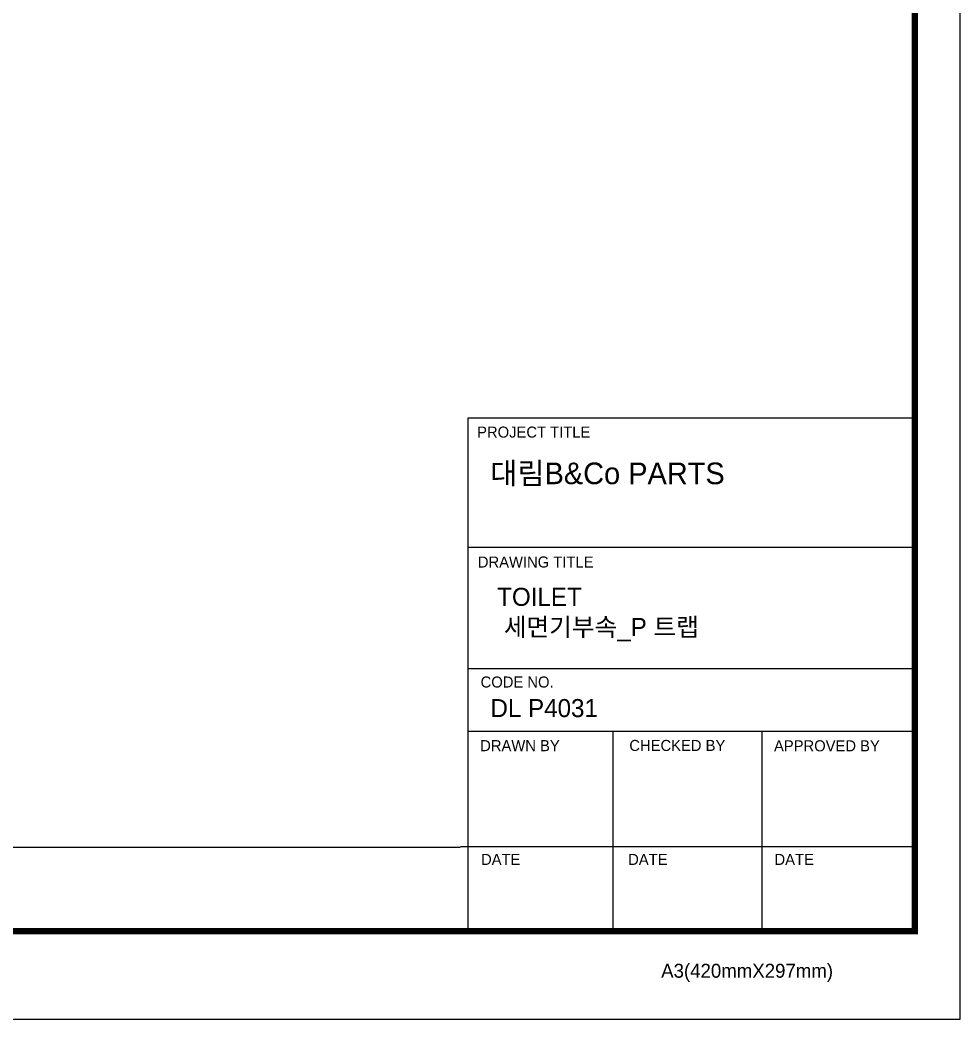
# Model space of a CAD drawing. Extents: x 0 to 651, y 0 to 477.
# Drawn here: x 432.2 to 651, y 0 to 232.5 of the extents above; entities that cross this region are included whole.
import ezdxf

# ---------------------------------------------------------------- set-up
doc = ezdxf.new("R2010")
doc.units = 0
doc.header["$LTSCALE"] = 10
doc.header["$MEASUREMENT"] = 0
doc.layers.get('0').update_dxf_attribs({"linetype": 'CONTINUOUS'})
doc.styles.add('Daelim Dimension', font='')
doc.styles.get('Daelim Dimension').set_extended_font_data('나눔고딕')

msp = doc.modelspace()

# ---------------------------------------------------------------- linework, layer by layer
at = {"color": 5, "ltscale": 40}
for p, q in [((640.468, 139.825), (536.425, 139.825)), ((640.468, 109.752), (536.425, 109.752)), ((640.468, 109.752), (536.425, 109.752)), ((640.468, 81.463), (536.425, 81.463)), ((640.468, 81.463), (536.425, 81.463)), ((640.468, 66.872), (536.425, 66.872)), ((640.468, 66.872), (536.425, 66.872)), ((570.219, 66.872), (570.219, 20.425)), ((604.902, 66.872), (604.902, 20.425)), ((640.468, 40.041), (534.781, 40.041)), ((640.468, 40.041), (537.236, 40.041)), ((640.468, 20.425), (551.303, 20.425))]:
    msp.add_line(p, q, dxfattribs=at)
at = {"color": 5, "ltscale": 0.5}
msp.add_line((536.425, 139.825), (536.425, 19.796), dxfattribs=at)
at = {"color": 5}
msp.add_line((10.468, 39.967), (534.655, 39.967), dxfattribs=at)
at = {"ltscale": 0.5}
msp.add_lwpolyline([(0, 0), (651, 0), (651, 477), (0, 477)], close=True, dxfattribs=at)
at = {"color": 5, "linetype": 'ByBlock', "lineweight": 200, "const_width": 1.5}
msp.add_lwpolyline([(10.468, 20.425), (640.468, 20.425), (640.468, 465.925), (10.468, 465.925)], close=True, dxfattribs=at)

# ---------------------------------------------------------------- texts
at = {"color": 5, "ltscale": 40, "style": 'Daelim Dimension'}
for s, height, p in [('PROJECT TITLE', 2.56901, (538.628, 135.297)), ('DRAWING TITLE', 2.56901, (538.792, 105.061)), ('CODE NO.', 2.569, (539.437, 77.139)), ('DRAWN BY', 2.569, (539.336, 62.331)), ('CHECKED BY', 2.569, (574.046, 62.376)), ('APPROVED BY', 2.56901, (607.71, 62.293)), ('DATE', 2.569, (539.537, 35.853)), ('DATE', 2.569, (573.773, 35.853)), ('DATE', 2.569, (607.828, 35.853)), ('A3(420mmX297mm)', 3.24237, (581.453, 9.609))]:
    msp.add_text(s, height=height, dxfattribs=at).set_placement(p)
at = {"attachment_point": 1, "style": 'Daelim Dimension'}
for s, insert, char_height, width in [('대림B&Co PARTS', (541.683, 129.495), 5.036, 80.93993), (' TOILET\\P  세면기부속_P 트랩 ', (541.728, 100.349), 4.20412, 70.7511), ('DL P4031', (541.728, 74.457), 4.2041, 70.7511)]:
    msp.add_mtext(s, dxfattribs=dict(at, insert=insert, char_height=char_height, width=width))

doc.saveas('drawing.dxf')
